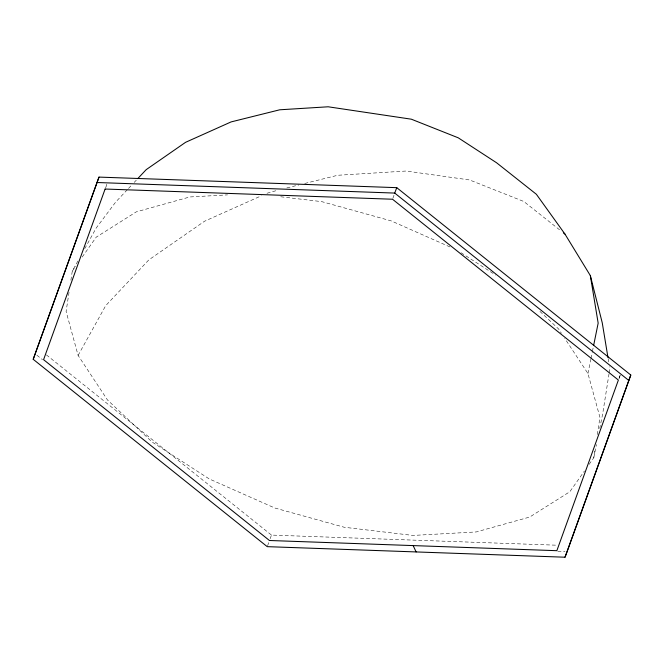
<?xml version="1.0" encoding="UTF-8"?>
<svg xmlns="http://www.w3.org/2000/svg" width="664" height="664" viewBox="0 0 664 664"><rect width="100%" height="100%" fill="white"/><g stroke="black" fill="none" stroke-linecap="round" stroke-linejoin="round"><path stroke-width="0.5" stroke-dasharray="3.32 2.49" d="M69.039 292.309L66.101 311.466L78.103 355.406L107.485 399.969L152.239 442.108L209.309 478.96L274.805 508.001L344.276 527.266L412.975 535.433L476.229 531.947L529.723 517.048L569.812 491.75L584.42 471.033M70.89 280.208L72.285 271.128L78.261 260.363M589.092 464.402L593.765 457.77L595.002 449.702M597.318 434.58L599.949 417.44L587.939 373.492L564.774 338.358M609.029 373.824L602.621 414.153L599.741 428.355M609.187 372.819L609.826 368.786L609.494 366.744M587.939 373.492L590.802 359.39M591.01 358.386L592.238 352.343M592.437 351.331L593.259 347.305M593.765 457.77L596.438 444.581M105.742 187.522L106.796 184.6L105.784 187.231M619.022 378.546L620.076 375.625M392.847 198.328L394.549 193.822M270.132 538.687L271.493 535.084L557.868 545.244M267.575 545.75L268.937 542.139M619.064 378.256L620.425 374.645M84.735 248.693L96.189 228.042L115.752 201.98L127.795 189.19M78.103 355.406L105.709 305.656L148.802 259.906L204.454 221.286L261.392 195.772M72.285 271.128L75.787 266.156M82.211 257.043L96.23 237.156L136.319 211.857L189.813 196.959L227.561 194.884M128.509 188.435L131.339 185.43M134.178 182.417L136.303 180.16M266.994 193.257L277.834 190.186M286.806 187.953L298.767 184.974M304.743 183.48L337.644 175.279L406.111 171.03L469.597 179.961L523.771 201.466L560.109 230.242M557.752 551.477L564.989 551.734M280.756 196.768L321.766 201.64L391.237 220.904L450.192 247.041M461.065 252.743L495.651 275.07M46.43 354.908L271.493 535.084M36.86 355.182L42.529 359.722M539.915 311.374L558.557 328.937L561.387 333.22M608.141 358.577L608.822 362.66"/><path stroke-width="1" d="M593.666 345.288L598.164 323.127L590.329 275.577L564.956 234.077L536.363 194.27L496.581 162.771L458.243 137.813L411.323 119.188L328.165 106.788L279.752 109.792L231.113 121.91L185.571 142.32L146.221 169.627L137.722 178.657M33.2 359.299L98.994 177.097L396.765 187.663L630.8 375.019L567.056 551.809L565.006 557.212L267.235 546.655L33.2 359.299L98.994 177.097M565.006 557.212L630.8 375.019M96.944 182.509L394.723 193.075L396.765 187.663M563.338 232.798L564.956 234.077M394.723 193.075L628.758 380.43M413.157 545.592L416.12 551.933M590.329 275.577L602.256 322.853L607.975 357.556M105.103 189.032L43.575 359.664L269.451 540.496L556.855 550.688L618.383 380.057L392.507 199.233L105.103 189.032"/></g></svg>
